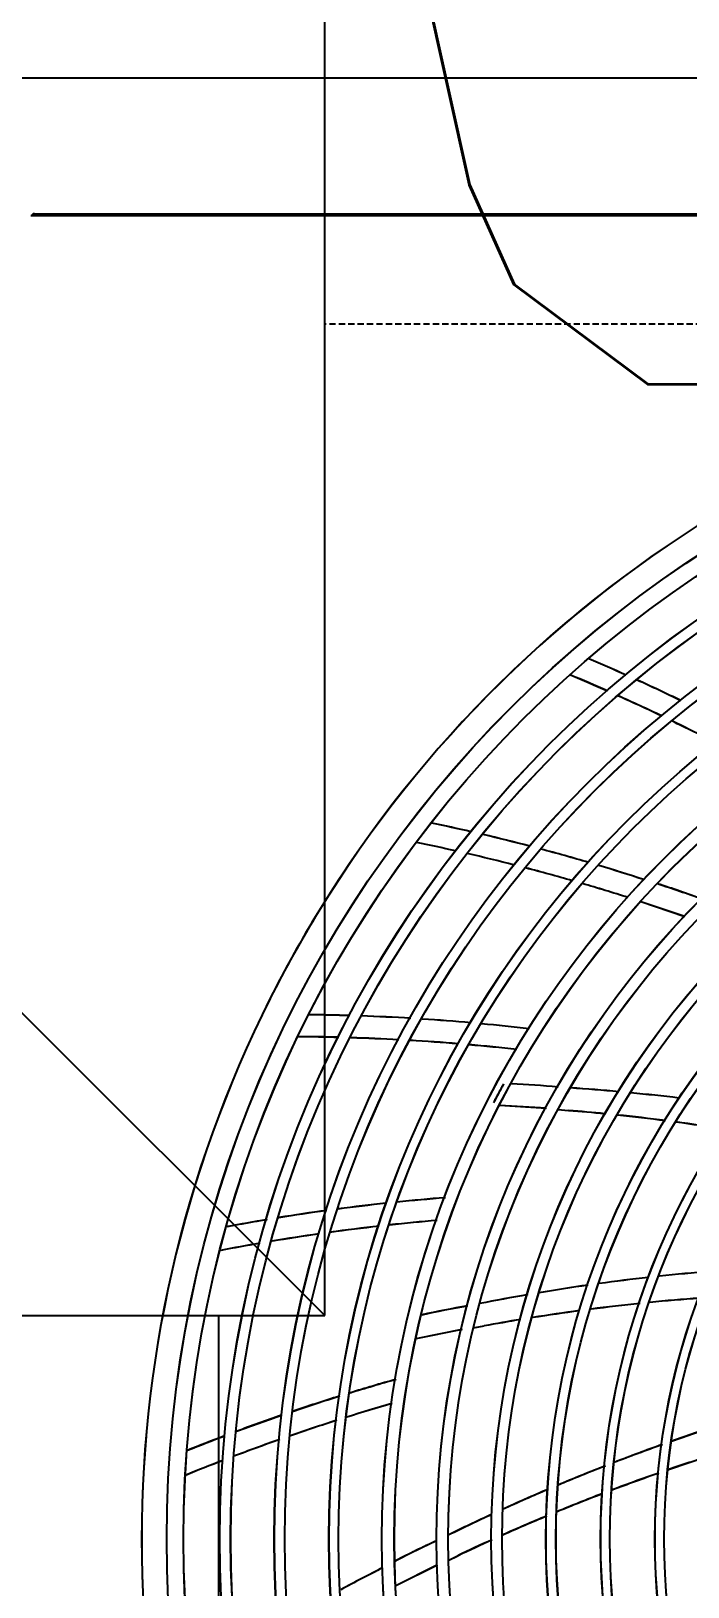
# Model space of a CAD drawing. Header units: millimetres. Extents: x 5204 to 163252, y 3613 to 115772.
# Drawn here: x 38746.6 to 38903.8, y 33743.9 to 34116.6 of the extents above; entities that cross this region are included whole.
import ezdxf

# ---------------------------------------------------------------- set-up
doc = ezdxf.new("R2010")
doc.units = ezdxf.units.MM
doc.header["$LTSCALE"] = 0.2
doc.linetypes.add('HIDDEN', pattern=[0.375, 0.25, -0.125])
doc.layers.add('0-1', color=7, linetype='Continuous')
doc.styles.get("Standard").update_dxf_attribs({"font": 'simplex.shx', "width": 0.8, "height": 700, "bigfont": 'extfont2.shx'})

msp = doc.modelspace()

# ---------------------------------------------------------------- linework, layer by layer
at = {"layer": '0-1', "color": 7, "linetype": 'Continuous'}
for p, q in [((38141.91, 34483.89), (38816.91, 33808.89)), ((38816.91, 33808.89), (38816.91, 34483.89)), ((39526.06, 34105.34), (38596.06, 34105.34)), ((39375.56, 34072.34), (38746.56, 34072.34)), ((39375.56, 34072.34), (38746.56, 34072.34)), ((39375.58, 34072.35), (38746.58, 34072.35)), ((38747.36, 34072.84), (38751.56, 34072.84)), ((38747.36, 34072.84), (38751.56, 34072.84)), ((38747.38, 34072.85), (38751.58, 34072.85)), ((38751.56, 34072.84), (39220.06, 34072.84)), ((38751.56, 34072.34), (38751.56, 34072.84)), ((38751.56, 34072.84), (39220.06, 34072.84)), ((38751.56, 34072.34), (38751.56, 34072.84)), ((38751.58, 34072.85), (39220.08, 34072.85)), ((38751.58, 34072.35), (38751.58, 34072.85)), ((38903.08, 33904.45), (38892.58, 33908.05)), ((38903.08, 33904.45), (38892.58, 33908.05)), ((38903.13, 33904.48), (38892.59, 33908.04)), ((38857.48, 33860.15), (38857.28, 33859.85)), ((38857.48, 33860.15), (38857.28, 33859.85)), ((38857.47, 33860.2), (38857.32, 33859.9)), ((38869.96, 33858.53), (38858.74, 33859.24)), ((38869.98, 33858.55), (38858.78, 33859.25)), ((38869.98, 33858.55), (38858.78, 33859.25)), ((38872.67, 33858.24), (38875.28, 33858.03)), ((38872.68, 33858.25), (38875.28, 33858.05)), ((38872.68, 33858.25), (38875.28, 33858.05)), ((38141.91, 33808.89), (38816.91, 33808.89)), ((38791.58, 33658.95), (38791.58, 33808.95)), ((38849.78, 33805.55), (38838.68, 33803.35)), ((38849.78, 33805.55), (38838.68, 33803.35)), ((38849.76, 33805.55), (38838.69, 33803.32)), ((38852.45, 33805.97), (38855.04, 33806.44)), ((38852.48, 33805.95), (38855.08, 33806.45)), ((38852.48, 33805.95), (38855.08, 33806.45)), ((38843.88, 33749.15), (38833.88, 33744.15)), ((38843.88, 33749.15), (38833.88, 33744.15)), ((38843.92, 33749.13), (38833.92, 33744.17)), ((38846.46, 33750.26), (38848.83, 33751.38)), ((38846.48, 33750.25), (38848.78, 33751.35)), ((38846.48, 33750.25), (38848.78, 33751.35))]:
    msp.add_line(p, q, dxfattribs=at)
at = {"layer": '0-1', "color": 8, "linetype": 'HIDDEN', "ltscale": 30}
msp.add_line((57728.51, 34046.39), (38816.91, 34046.39), dxfattribs=at)
at = {"layer": '0-1', "color": 7, "linetype": 'Continuous'}
for centre, radius in [((39061.06, 33755.34), 282), ((39061.08, 33755.35), 282), ((39061.08, 33755.35), 282), ((39061.06, 33755.34), 278), ((39061.08, 33755.35), 278), ((39061.08, 33755.35), 278), ((39061.06, 33755.34), 269.3), ((39061.08, 33755.35), 269.3), ((39061.08, 33755.35), 269.3), ((39061.06, 33755.34), 266.7), ((39061.08, 33755.35), 266.7), ((39061.08, 33755.35), 266.7), ((39061.06, 33755.34), 256.25), ((39061.08, 33755.35), 256.25), ((39061.08, 33755.35), 256.25), ((39061.06, 33755.34), 253.75), ((39061.08, 33755.35), 253.75), ((39061.08, 33755.35), 253.75), ((39061.06, 33755.34), 243.15), ((39061.08, 33755.35), 243.15), ((39061.08, 33755.35), 243.15), ((39061.06, 33755.34), 240.85), ((39061.08, 33755.35), 240.85), ((39061.08, 33755.35), 240.85), ((39061.06, 33755.34), 230.5), ((39061.08, 33755.35), 230.5), ((39061.08, 33755.35), 230.5), ((39061.06, 33755.34), 227.5), ((39061.08, 33755.35), 227.5), ((39061.08, 33755.35), 227.5), ((39061.06, 33755.34), 217.4), ((39061.08, 33755.35), 217.4), ((39061.08, 33755.35), 217.4), ((39061.06, 33755.34), 214.6), ((39061.08, 33755.35), 214.6), ((39061.08, 33755.35), 214.6), ((39061.06, 33755.34), 204.3), ((39061.08, 33755.35), 204.3), ((39061.08, 33755.35), 204.3), ((39061.06, 33755.34), 201.7), ((39061.08, 33755.35), 201.7), ((39061.08, 33755.35), 201.7), ((39061.06, 33755.34), 191.2), ((39061.08, 33755.35), 191.2), ((39061.08, 33755.35), 191.2), ((39061.06, 33755.34), 188.8), ((39061.08, 33755.35), 188.8), ((39061.08, 33755.35), 188.8), ((39061.06, 33755.34), 178.1), ((39061.08, 33755.35), 178.1), ((39061.08, 33755.35), 178.1), ((39061.06, 33755.34), 175.9), ((39061.08, 33755.35), 175.9), ((39061.08, 33755.35), 175.9), ((39061.06, 33755.34), 165.1), ((39061.08, 33755.35), 165.1), ((39061.08, 33755.35), 165.1), ((39061.06, 33755.34), 162.9), ((39061.08, 33755.35), 162.9), ((39061.08, 33755.35), 162.9)]:
    msp.add_circle(centre, radius, dxfattribs=at)
for centre, radius, start, end in [((38747.36, 34072.04), 0.8, 90, 157.8761), ((38747.36, 34072.04), 0.8, 90, 157.8761), ((38747.38, 34072.05), 0.8, 90, 157.876), ((39061.06, 33755.34), 288, 92.388, 147.612), ((39061.08, 33755.35), 288, 92.388, 147.612), ((39061.08, 33755.35), 288, 92.388, 147.612), ((38689.78, 33519.03), 486.03, 65.7884, 66.9456), ((38689.78, 33519.05), 486.03, 65.7884, 66.9456), ((38689.78, 33519.05), 486.03, 65.7884, 66.9456), ((38681.68, 33501.58), 499.97, 66.0594, 67.1563), ((38681.68, 33501.55), 499.97, 66.0594, 67.1563), ((38681.68, 33501.55), 499.97, 66.0594, 67.1563), ((38689.78, 33519.03), 486.03, 64.0905, 65.451), ((38689.78, 33519.05), 486.03, 64.0905, 65.451), ((38689.78, 33519.05), 486.03, 64.0905, 65.451), ((38681.68, 33501.58), 499.97, 64.4258, 65.7244), ((38681.68, 33501.55), 499.97, 64.4258, 65.7244), ((38681.68, 33501.55), 499.97, 64.4258, 65.7244), ((38681.68, 33501.58), 499.97, 62.754, 64.1116), ((38681.68, 33501.55), 499.97, 62.754, 64.1116), ((38681.68, 33501.55), 499.97, 62.754, 64.1116), ((38742.98, 33451.15), 486.03, 77.0498, 78.1791), ((38742.98, 33451.15), 486.03, 77.0498, 78.1791), ((38743.01, 33451.14), 486.03, 77.0499, 78.1791), ((38742.98, 33451.15), 486.03, 75.3452, 76.6977), ((38742.98, 33451.15), 486.03, 75.3452, 76.6977), ((38743.01, 33451.14), 486.03, 75.3452, 76.6977), ((38738.48, 33432.44), 499.97, 77.325, 78.4153), ((38738.48, 33432.45), 499.97, 77.325, 78.4153), ((38738.48, 33432.45), 499.97, 77.325, 78.4153), ((38742.98, 33451.15), 486.03, 73.6158, 75.019), ((38742.98, 33451.15), 486.03, 73.6158, 75.019), ((38743.01, 33451.14), 486.03, 73.6158, 75.019), ((38738.48, 33432.45), 499.97, 75.6572, 76.9942), ((38738.48, 33432.45), 499.97, 75.6572, 76.9942), ((38738.48, 33432.44), 499.97, 75.6572, 76.9942), ((38742.98, 33451.15), 486.03, 71.9934, 73.3142), ((38742.98, 33451.15), 486.03, 71.9934, 73.3142), ((38743.01, 33451.14), 486.03, 71.9934, 73.3142), ((38738.48, 33432.45), 499.97, 74.0124, 75.3422), ((38738.48, 33432.45), 499.97, 74.0124, 75.3422), ((38738.48, 33432.44), 499.97, 74.0124, 75.3422), ((39061.06, 33755.34), 288, 147.612, 152.388), ((39061.08, 33755.35), 288, 147.612, 152.388), ((39061.08, 33755.35), 288, 147.612, 152.388), ((38738.48, 33432.45), 499.97, 72.4154, 73.7281), ((38738.48, 33432.45), 499.97, 72.4154, 73.7281), ((38738.48, 33432.44), 499.97, 72.4154, 73.7281), ((38823.17, 33681.2), 242.51, 69.715, 72.3914), ((38823.18, 33681.15), 242.51, 69.715, 72.3914), ((38823.18, 33681.15), 242.51, 69.715, 72.3914), ((39061.06, 33755.34), 288, 152.388, 207.612), ((39061.08, 33755.35), 288, 152.388, 207.612), ((39061.08, 33755.35), 288, 152.388, 207.612), ((38808.47, 33394.94), 486.03, 88.2999, 89.4535), ((38808.48, 33394.95), 486.03, 88.2999, 89.4535), ((38808.48, 33394.95), 486.03, 88.2999, 89.4535), ((38808.47, 33394.94), 486.03, 86.579, 87.9745), ((38808.48, 33394.95), 486.03, 86.579, 87.9745), ((38808.48, 33394.95), 486.03, 86.579, 87.9745), ((38808.47, 33394.94), 486.03, 84.8732, 86.251), ((38808.48, 33394.95), 486.03, 84.8732, 86.251), ((38808.48, 33394.95), 486.03, 84.8732, 86.251), ((38807.67, 33375.71), 499.97, 88.5548, 89.6644), ((38807.68, 33375.75), 499.97, 88.5548, 89.6644), ((38807.68, 33375.75), 499.97, 88.5548, 89.6644), ((38808.47, 33394.94), 486.03, 83.2267, 84.5747), ((38808.48, 33394.95), 486.03, 83.2267, 84.5747), ((38808.48, 33394.95), 486.03, 83.2267, 84.5747), ((38807.67, 33375.71), 499.97, 86.9114, 88.2302), ((38807.68, 33375.75), 499.97, 86.9114, 88.2302), ((38807.68, 33375.75), 499.97, 86.9114, 88.2302), ((38807.67, 33375.71), 499.97, 85.2796, 86.594), ((38807.68, 33375.75), 499.97, 85.2796, 86.594), ((38807.68, 33375.75), 499.97, 85.2796, 86.594), ((38807.67, 33375.71), 499.97, 83.6592, 84.9854), ((38807.68, 33375.75), 499.97, 83.6592, 84.9854), ((38807.68, 33375.75), 499.97, 83.6592, 84.9854), ((39061.06, 33755.34), 229, 152.3522, 152.7502), ((39061.08, 33755.35), 229, 152.352, 152.75), ((39061.08, 33755.35), 229, 152.352, 152.75), ((39061.06, 33755.34), 229, 151.5606, 152.3522), ((39061.08, 33755.35), 229, 151.561, 152.352), ((39061.08, 33755.35), 229, 151.561, 152.352), ((38850.47, 33622.16), 242.51, 84.7261, 87.3763), ((38850.48, 33622.15), 242.51, 84.7261, 87.3763), ((38850.48, 33622.15), 242.51, 84.7261, 87.3763), ((38843.39, 33375.56), 488.95, 84.848, 86.2016), ((38843.38, 33375.55), 488.95, 84.848, 86.2016), ((38843.38, 33375.55), 488.95, 84.848, 86.2016), ((38843.39, 33375.56), 488.95, 83.1513, 84.5047), ((38843.38, 33375.55), 488.95, 83.1513, 84.5047), ((38843.38, 33375.55), 488.95, 83.1513, 84.5047), ((38836.78, 33375.8), 483.76, 84.3992, 85.4354), ((38836.78, 33375.75), 483.76, 84.3992, 85.4354), ((38836.78, 33375.75), 483.76, 84.3992, 85.4354), ((38836.78, 33375.8), 483.76, 82.6727, 84.0436), ((38836.78, 33375.75), 483.76, 82.6727, 84.0436), ((38836.78, 33375.75), 483.76, 82.6727, 84.0436), ((38836.78, 33375.8), 483.76, 80.9787, 82.3835), ((38836.78, 33375.75), 483.76, 80.9787, 82.3835), ((38836.78, 33375.75), 483.76, 80.9787, 82.3835), ((38883.58, 33352.55), 486.03, 96.1452, 97.505), ((38883.58, 33352.55), 486.03, 96.1452, 97.505), ((38883.63, 33352.59), 486.03, 96.1452, 97.505), ((38883.58, 33352.55), 486.03, 94.4663, 95.8388), ((38883.58, 33352.55), 486.03, 94.4663, 95.8388), ((38883.63, 33352.59), 486.03, 94.4663, 95.8388), ((38883.58, 33352.55), 486.03, 99.5383, 100.681), ((38883.58, 33352.55), 486.03, 99.5383, 100.681), ((38883.63, 33352.59), 486.03, 99.5383, 100.6813), ((38883.58, 33352.55), 486.03, 97.8366, 99.1974), ((38883.58, 33352.55), 486.03, 97.8366, 99.1974), ((38883.63, 33352.59), 486.03, 97.8366, 99.1974), ((38886.58, 33333.55), 499.97, 94.9119, 96.2187), ((38886.58, 33333.55), 499.97, 94.9119, 96.2187), ((38886.6, 33333.58), 499.97, 94.9119, 96.2187), ((38886.58, 33333.55), 499.97, 98.1814, 99.4762), ((38886.58, 33333.55), 499.97, 98.1814, 99.4762), ((38886.6, 33333.58), 499.97, 98.1814, 99.4762), ((38886.58, 33333.55), 499.97, 96.5095, 97.8677), ((38886.58, 33333.55), 499.97, 96.5095, 97.8677), ((38886.6, 33333.58), 499.97, 96.5095, 97.8677), ((38886.58, 33333.55), 499.97, 99.8169, 100.907), ((38886.58, 33333.55), 499.97, 99.8169, 100.907), ((38886.6, 33333.58), 499.97, 99.8169, 100.9065), ((38949.08, 33332.15), 488.95, 98.1315, 99.516), ((38949.08, 33332.15), 488.95, 98.1315, 99.516), ((38949.1, 33332.16), 488.95, 98.1315, 99.516), ((38949.08, 33332.15), 488.95, 96.4257, 97.8124), ((38949.08, 33332.15), 488.95, 96.4257, 97.8124), ((38949.1, 33332.16), 488.95, 96.4257, 97.8124), ((38949.08, 33332.15), 488.95, 94.6805, 96.1064), ((38949.08, 33332.15), 488.95, 94.6805, 96.1064), ((38949.1, 33332.16), 488.95, 94.6805, 96.1064), ((38949.08, 33332.15), 488.95, 99.8462, 101.213), ((38949.08, 33332.15), 488.95, 99.8462, 101.213), ((38949.1, 33332.16), 488.95, 99.8462, 101.2135), ((38942.66, 33330.68), 483.76, 94.2797, 95.6926), ((38942.68, 33330.65), 483.76, 94.2797, 95.6926), ((38942.68, 33330.65), 483.76, 94.2797, 95.6926), ((38892.08, 33572.15), 242.51, 99.7489, 102.365), ((38892.08, 33572.15), 242.51, 99.7489, 102.365), ((38892.11, 33572.19), 242.51, 99.7489, 102.3654), ((38942.66, 33330.68), 483.76, 97.6953, 99.035), ((38942.68, 33330.65), 483.76, 97.6953, 99.035), ((38942.68, 33330.65), 483.76, 97.6953, 99.035), ((38942.66, 33330.68), 483.76, 95.9681, 97.363), ((38942.68, 33330.65), 483.76, 95.9681, 97.363), ((38942.68, 33330.65), 483.76, 95.9681, 97.363), ((38942.66, 33330.68), 483.76, 99.3788, 100.4354), ((38942.68, 33330.65), 483.76, 99.3788, 100.435), ((38942.68, 33330.65), 483.76, 99.3788, 100.435), ((38965.58, 33325.75), 486.03, 105.715, 107.069), ((38965.58, 33325.75), 486.03, 105.715, 107.069), ((38965.62, 33325.71), 486.03, 105.7151, 107.0694), ((38965.58, 33325.75), 486.03, 107.373, 108.778), ((38965.58, 33325.75), 486.03, 107.373, 108.778), ((38965.62, 33325.71), 486.03, 107.3729, 108.7784), ((38972.24, 33307.65), 499.97, 106.1735, 107.4656), ((38972.28, 33307.65), 499.97, 106.174, 107.466), ((38972.28, 33307.65), 499.97, 106.174, 107.466), ((38965.58, 33325.75), 486.03, 109.1, 110.452), ((38965.58, 33325.75), 486.03, 109.1, 110.452), ((38965.62, 33325.71), 486.03, 109.1004, 110.4516), ((38972.24, 33307.65), 499.97, 107.7541, 109.0957), ((38972.28, 33307.65), 499.97, 107.754, 109.096), ((38972.28, 33307.65), 499.97, 107.754, 109.096), ((39062.44, 33317.61), 488.95, 108.0507, 109.4118), ((39062.48, 33317.65), 488.95, 108.051, 109.412), ((39062.48, 33317.65), 488.95, 108.051, 109.412), ((38965.58, 33325.75), 486.03, 110.811, 111.938), ((38965.58, 33325.75), 486.03, 110.811, 111.938), ((38965.62, 33325.71), 486.03, 110.8109, 111.9378), ((38972.24, 33307.65), 499.97, 109.4089, 110.7534), ((38972.28, 33307.65), 499.97, 109.409, 110.753), ((38972.28, 33307.65), 499.97, 109.409, 110.753), ((39062.44, 33317.61), 488.95, 109.6908, 111.1356), ((39062.48, 33317.65), 488.95, 109.691, 111.136), ((39062.48, 33317.65), 488.95, 109.691, 111.136), ((39056.58, 33314.55), 483.76, 107.572, 108.988), ((39056.58, 33314.55), 483.76, 107.572, 108.988), ((39056.6, 33314.51), 483.76, 107.5719, 108.988), ((38972.24, 33307.65), 499.97, 111.0651, 112.1797), ((38972.28, 33307.65), 499.97, 111.065, 112.18), ((38972.28, 33307.65), 499.97, 111.065, 112.18), ((39062.44, 33317.61), 488.95, 111.3992, 112.8397), ((39062.48, 33317.65), 488.95, 111.399, 112.84), ((39062.48, 33317.65), 488.95, 111.399, 112.84), ((39056.58, 33314.55), 483.76, 109.281, 110.682), ((39056.58, 33314.55), 483.76, 109.281, 110.682), ((39056.6, 33314.51), 483.76, 109.2809, 110.6818), ((39062.44, 33317.61), 488.95, 113.1282, 114.5268), ((39062.48, 33317.65), 488.95, 113.128, 114.527), ((39062.48, 33317.65), 488.95, 113.128, 114.527), ((39056.58, 33314.55), 483.76, 110.993, 112.362), ((39056.58, 33314.55), 483.76, 110.993, 112.362), ((39056.6, 33314.51), 483.76, 110.9927, 112.3618), ((39062.44, 33317.61), 488.95, 114.8586, 116.1971), ((39062.48, 33317.65), 488.95, 114.859, 116.197), ((39062.48, 33317.65), 488.95, 114.859, 116.197), ((39056.58, 33314.55), 483.76, 112.676, 114.043), ((39056.58, 33314.55), 483.76, 112.676, 114.043), ((39056.6, 33314.51), 483.76, 112.6762, 114.0429), ((38945.27, 33534.71), 242.51, 114.7661, 117.3586), ((38945.28, 33534.75), 242.51, 114.766, 117.359), ((38945.28, 33534.75), 242.51, 114.766, 117.359), ((39056.58, 33314.55), 483.76, 114.373, 115.435), ((39056.58, 33314.55), 483.76, 114.373, 115.435), ((39056.6, 33314.51), 483.76, 114.373, 115.4354), ((39051.27, 33315.35), 486.03, 116.9731, 118.314), ((39051.28, 33315.35), 486.03, 116.973, 118.314), ((39051.28, 33315.35), 486.03, 116.973, 118.314)]:
    msp.add_arc(centre, radius, start, end, dxfattribs=at)

# ---------------------------------------------------------------- texts
at = {"layer": '0-1', "color": 7, "width": 0.5}
msp.add_text('+380', height=500, rotation=359.84, dxfattribs=at).set_placement((38530.01, 34033.04))

doc.saveas('drawing.dxf')
